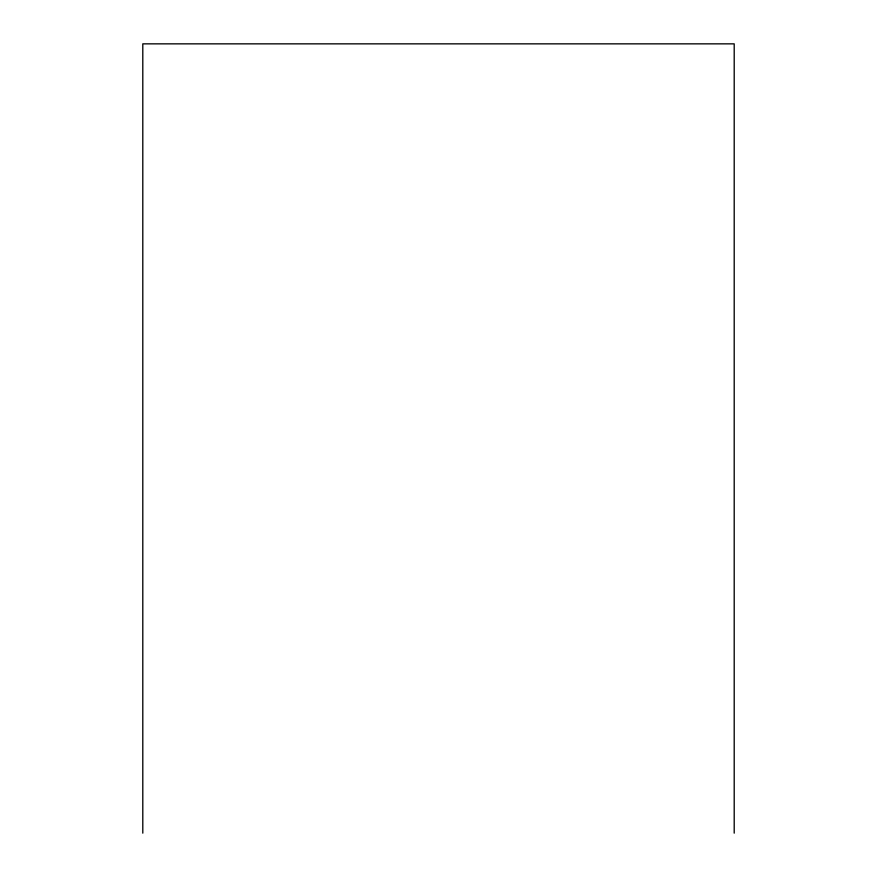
<?xml version="1.0" encoding="UTF-8"?>
<svg xmlns="http://www.w3.org/2000/svg" width="877" height="877" viewBox="0 0 877 877"><rect width="100%" height="100%" fill="white"/><g stroke="black" fill="none" stroke-linecap="round" stroke-linejoin="round"><path stroke-width="1.32" d="M734.202 833.15L734.202 43.85L142.798 43.85L142.798 833.15"/></g></svg>
